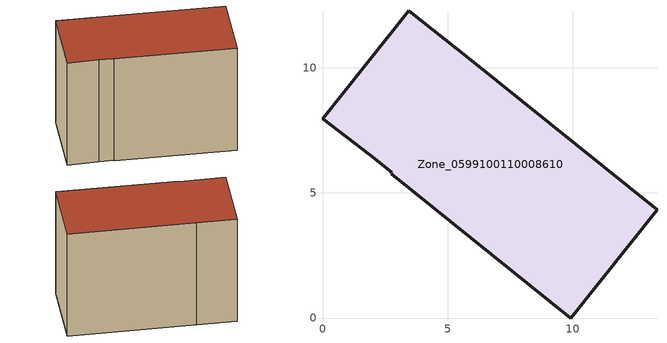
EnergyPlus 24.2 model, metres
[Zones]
Zone_0599100110008610
 floor ground (C_G): 1.88,6.52 0,7.97 3.45,12.27 5.83,10.38 13.37,4.33 9.91,0 2.74,5.77 2.77,5.82 z0.58
 wall outside (C_F): 9.91,0 13.37,4.33 5.83,10.38 3.45,12.27 0,7.97 1.88,6.52 2.77,5.82 2.74,5.77 9.91,0 z0.58:9.77
 roof outside (C_R): 0,7.97 1.88,6.52 2.77,5.82 2.74,5.77 9.91,0 13.37,4.33 5.83,10.38 3.45,12.27 z9.77
[BUILDING]
Pand.0599100110008610: North Axis=0; Terrain=City; Loads Convergence Tolerance Value=0.04; Temperature Convergence Tolerance Value=0.4; Solar Distribution=FullExterior; Maximum Number of Warmup Days=25; Minimum Number of Warmup Days=1
[Site:Location]
Rotterdam.The.Hague.AP_ZH_NLD Design_Conditions: Latitude=51.96; Longitude=4.45; Time Zone=1; Elevation=-4.5
[SITE:GROUNDTEMPERATURE:BUILDINGSURFACE]
18, 18, 18, 18, 18, 18, 18, 18, 18, 18, 18, 18
[MATERIAL] Thermal Absorptance=0.9; Solar Absorptance=0.7; Visible Absorptance=0.7
Name | Roughness | Thickness | Conductivity | Density | Specific Heat
G.TC.2015-2018 | MediumSmooth | 0.15 | 0.0428571 | 540 | 1210
F.TC.2015-2018 | Rough | 0.3 | 0.0666667 | 1920 | 840
R.TC.2015-2018 | MediumRough | 0.2 | 0.0333333 | 1500 | 1000
[CONSTRUCTION]
C_G: G.TC.2015-2018
C_F: F.TC.2015-2018
C_R: R.TC.2015-2018
[ZONE]
Zone_0599100110008610: Type=1; Multiplier=1; Ceiling Height=Autocalculate; Volume=Autocalculate; Floor Area=autocalculate; Part of Total Floor Area=Yes
[ZONEINFILTRATION:DESIGNFLOWRATE]
Infil_Zone_0599100110008610: Zone or ZoneList or Space or SpaceList=Zone_0599100110008610; Schedule=AlwaysOn; Design Flow Rate Calculation Method=Flow/Area; Flow Rate per Floor Area=0.0015; Constant Term Coefficient=1; Temperature Term Coefficient=0; Velocity Term Coefficient=0; Velocity Squared Term Coefficient=0
[HVACTEMPLATE:ZONE:IDEALLOADSAIRSYSTEM]
Zone_0599100110008610: Maximum Heating Supply Air Temperature=50; Minimum Cooling Supply Air Temperature=13; Maximum Heating Supply Air Humidity Ratio=0.0156; Minimum Cooling Supply Air Humidity Ratio=0.0077; Heating Limit=NoLimit; Cooling Limit=NoLimit; Dehumidification Control Type=ConstantSensibleHeatRatio; Cooling Sensible Heat Ratio=0.7; Dehumidification Setpoint=60; Humidification Control Type=None; Humidification Setpoint=30; Outdoor Air Method=None; Outdoor Air Flow Rate per Person=0.00944; Outdoor Air Flow Rate per Zone Floor Area=0; Outdoor Air Flow Rate per Zone=0; Demand Controlled Ventilation Type=None; Outdoor Air Economizer Type=NoEconomizer; Heat Recovery Type=None; Sensible Heat Recovery Effectiveness=0.7; Latent Heat Recovery Effectiveness=0.65
[ZONECONTROL:THERMOSTAT]
ThermostatControl_Zone_0599100110008610: Zone or ZoneList=Zone_0599100110008610; Control Type Schedule=DualSetpointControlType; Control 1=Thermostat_Zone_0599100110008610; Temperature Difference Between Cutout And Setpoint=0
[THERMOSTATSETPOINT:DUALSETPOINT]
Thermostat_Zone_0599100110008610: Heating Setpoint Temperature Schedule=HeatingSetpoint_Zone_0599100110008610; Cooling Setpoint Temperature Schedule=CoolingSetpoint_Zone_0599100110008610
[SCHEDULE:COMPACT]
HeatingSetpoint_Zone_0599100110008610: Through: 12/31, For: AllDays, Until: 24:00, 21
CoolingSetpoint_Zone_0599100110008610: Through: 12/31, For: AllDays, Until: 24:00, 24
DualSetpointControlType: Through: 12/31, For: AllDays, Until: 24:00, 4
AlwaysOn: Through: 12/31, For: AllDays, Until: 24:00, 1
